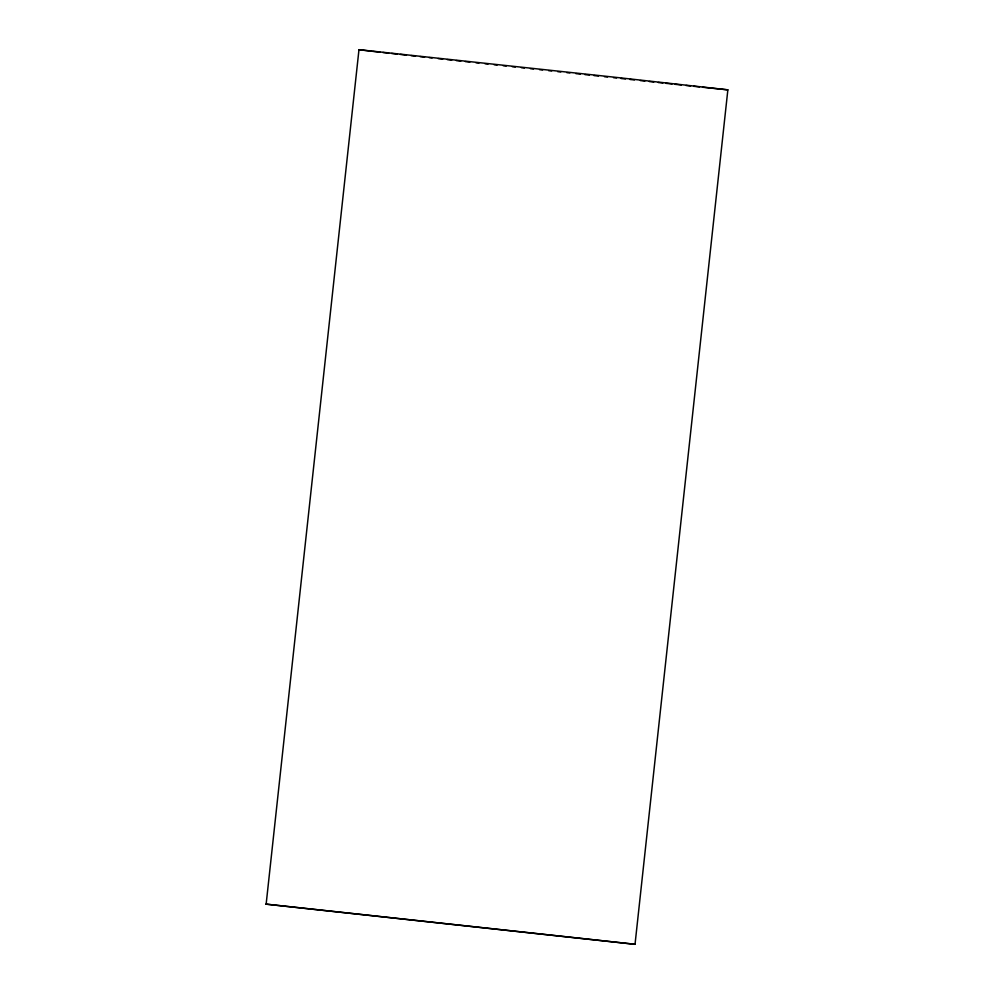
<?xml version="1.0" encoding="UTF-8"?>
<svg xmlns="http://www.w3.org/2000/svg" width="994" height="994" viewBox="0 0 994 994"><rect width="100%" height="100%" fill="white"/><g stroke="black" fill="none" stroke-linecap="round" stroke-linejoin="round"><path stroke-width="1.49" d="M266.143 904.155L358.971 49.7L612.428 76.973L727.856 89.845L635.029 944.3L266.143 904.155L635.029 944.3M727.856 89.845L702.509 87.224M693.613 86.279L699.54 86.913M621.026 78.501L625.487 78.986M629.96 79.47L634.42 79.942M640.384 80.589L644.845 81.073M649.318 81.545L653.791 82.03M658.252 82.514L662.874 82.999M665.955 83.334L672.106 83.993M675.187 84.316L681.35 84.975M685.972 85.472L690.581 85.969M475.915 62.746L478.946 63.082M485.01 63.74L488.042 64.076M494.105 64.734L497.137 65.057M503.2 65.728L506.232 66.051M512.283 66.71L515.314 67.045M521.378 67.704L524.41 68.039M530.473 68.698L533.505 69.021M539.568 69.679L542.6 70.015M548.651 70.673L551.682 70.996M557.746 71.655L560.778 71.99M566.841 72.649L569.873 72.972M575.899 73.631L580.409 74.115M584.932 74.6L589.442 75.097M593.965 75.581L598.487 76.066M604.501 76.724L607.52 77.047M613.547 77.694L616.553 78.017M400.433 54.446L406.471 55.117M410.994 55.614L415.517 56.111M420.04 56.621L424.575 57.118M429.097 57.615L432.117 57.95M438.155 58.609L442.69 59.106M447.213 59.603L451.748 60.1M456.271 60.597L460.806 61.094M465.341 61.591L469.864 62.088M372.663 51.353L379.944 52.173M382.864 52.496L388.679 53.142M391.599 53.465L397.414 54.123M371.209 51.191L358.971 49.7"/></g></svg>
